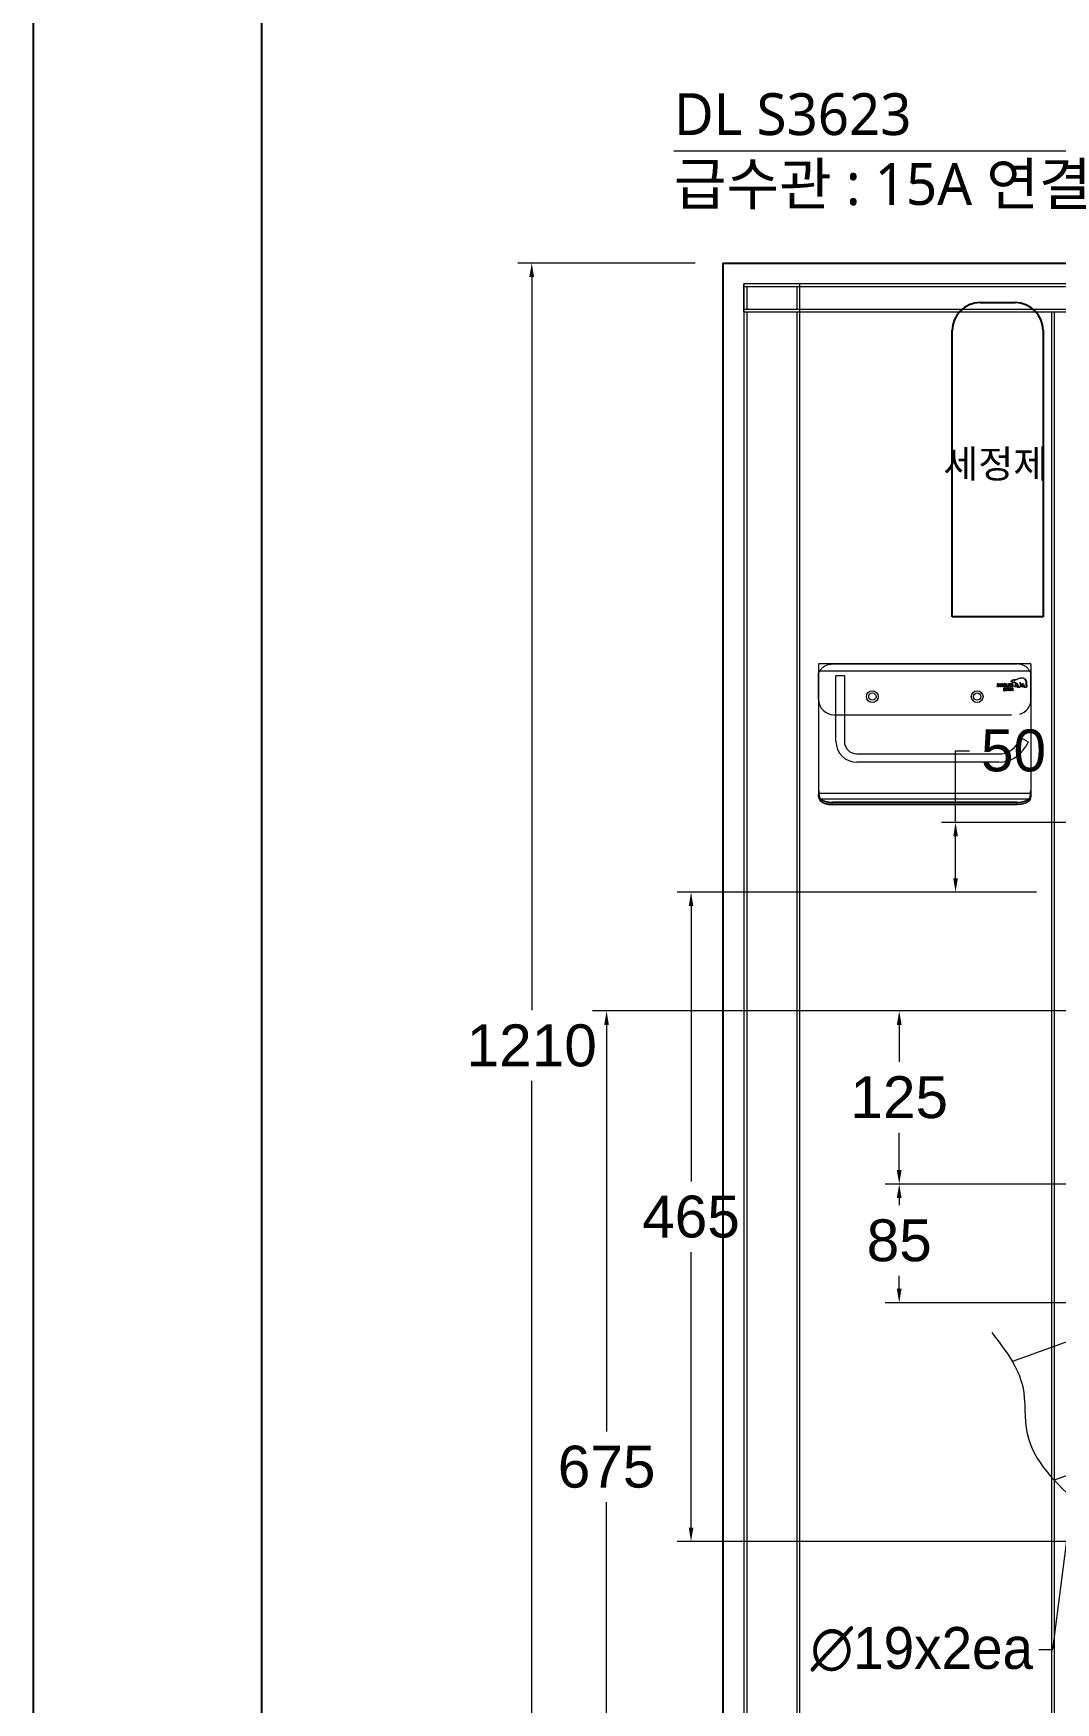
# Model space of a CAD drawing. Header units: millimetres. Extents: x 7794 to 16513, y 4519 to 7467.
# Drawn here: x 7794 to 8526, y 5172 to 6367 of the extents above; entities that cross this region are included whole.
import ezdxf
from ezdxf.lldxf.tags import DXFTag

# ---------------------------------------------------------------- set-up
doc = ezdxf.new("R2010")
doc.units = ezdxf.units.MM
doc.layers.add('2', color=2, linetype='Continuous')
doc.layers.add('Layer 1', color=7, linetype='Continuous')
doc.layers.add('3', color=3, linetype='Continuous', lineweight=15)
doc.styles.add('ROMANS', font='NanumGothic.ttf')
doc.styles.get("Standard").update_dxf_attribs({"font": 'arial.ttf'})
tags = doc.linetypes.add('HIDDEN', pattern=[0.5, 0.25, -0.25]).pattern_tags.tags
tags[6:7] = [DXFTag(74, 4), DXFTag(75, 0), DXFTag(340, '0'), DXFTag(46, 0.0), DXFTag(50, 0.0), DXFTag(44, 0.0), DXFTag(45, 0.0)]
tags[4:5] = [DXFTag(74, 4), DXFTag(75, 0), DXFTag(340, '0'), DXFTag(46, 0.0), DXFTag(50, 0.0), DXFTag(44, 0.0), DXFTag(45, 0.0)]
doc.dimstyles.get("Standard").update_dxf_attribs({"dimtxt": 0.18, "dimasz": 0.18, "dimexe": 0.18, "dimexo": 0.0625, "dimgap": 0.09, "dimtad": 0, "dimtih": 1, "dimtoh": 1, "dimdec": 4, "dimzin": 0, "dimdsep": 46, "dimtxsty": 'Standard', "dimcen": 0.09, "dimadec": 0, "dimazin": 0, "dimtfac": 1, "dimtdec": 4, "dimtofl": 0, "dimtmove": 0, "dimatfit": 3, "dimfxl": 0, "dimtolj": 1, "dimtzin": 0, "dimarcsym": 0})
doc.dimstyles.new('Standard$0', dxfattribs={"dimtxt": 0.18, "dimasz": 0.18, "dimexe": 0.18, "dimexo": 0.0625, "dimgap": 0.09, "dimtad": 0, "dimtih": 1, "dimtoh": 1, "dimdec": 4, "dimzin": 0, "dimdsep": 46, "dimtxsty": 'Standard', "dimcen": 0.09, "dimadec": 0, "dimazin": 0, "dimtfac": 1, "dimtdec": 4, "dimtofl": 0, "dimtmove": 0, "dimatfit": 3, "dimfxl": 0, "dimtolj": 1, "dimtzin": 0, "dimarcsym": 0})

# ---------------------------------------------------------------- blocks, each defined once
blk = doc.blocks.new('*D16')
at = {"color": 0, "linetype": 'Continuous', "lineweight": 0}
for p, q in [((8493.5, 5752.4), (8254.8, 5752.4)), ((8264.8, 5742.4), (8264.8, 5545.3)), ((8264.8, 5297.4), (8264.8, 5494.6)), ((8537.4, 5287.4), (8254.8, 5287.4))]:
    blk.add_line(p, q, dxfattribs=at)
at = {"color": 0, "linetype": 'Continuous'}
for points in [[(8263.2, 5742.4), (8266.5, 5742.4), (8264.8, 5752.4)], [(8263.2, 5297.4), (8266.5, 5297.4), (8264.8, 5287.4)]]:
    blk.add_solid(points, dxfattribs=at)
at = {"layer": 'Defpoints', "color": 0, "linetype": 'Continuous'}
for p in [(8513.5, 5752.4), (8264.8, 5287.4), (8557.4, 5287.4)]:
    blk.add_point(p, dxfattribs=at)
at = {"color": 0, "linetype": 'Continuous', "lineweight": 0, "insert": (8264.8, 5519.9), "char_height": 30, "attachment_point": 5}
blk.add_mtext('\\A1;465', dxfattribs=at)
blk = doc.blocks.new('*D19')
at = {"color": 0, "linetype": 'Continuous', "lineweight": 0}
for p, q in [((8566, 5541.2), (8566, 5541.4)), ((8566, 5541.3), (8566.1, 5541.3)), ((8523.8, 5210.2), (8563.6, 5521.9)), ((8513.8, 5210.2), (8523.8, 5210.2))]:
    blk.add_line(p, q, dxfattribs=at)
at = {"color": 0, "linetype": 'Continuous'}
blk.add_solid([(8561.9, 5522.1), (8565.2, 5521.7), (8564.8, 5531.8)], dxfattribs=at)
at = {"layer": 'Defpoints', "color": 0, "linetype": 'Continuous'}
for p in [(8567.2, 5550.7), (8564.8, 5531.8)]:
    blk.add_point(p, dxfattribs=at)
at = {"color": 0, "linetype": 'Continuous', "lineweight": 0, "insert": (8430, 5210.2), "char_height": 30, "attachment_point": 5}
blk.add_mtext('\\A1;{\\fMS PGothic|b0|i0|c129|p34;∅19x2ea}', dxfattribs=at)
blk = doc.blocks.new('*D23')
at = {"color": 0, "linetype": 'Continuous', "lineweight": 0}
for p, q in [((8546.1, 5543.4), (8403.8, 5543.4)), ((8413.8, 5533.4), (8413.8, 5528.3)), ((8413.8, 5468.4), (8413.8, 5477.6)), ((8659.6, 5458.4), (8403.8, 5458.4))]:
    blk.add_line(p, q, dxfattribs=at)
at = {"color": 0, "linetype": 'Continuous'}
for points in [[(8412.1, 5533.4), (8415.5, 5533.4), (8413.8, 5543.4)], [(8412.1, 5468.4), (8415.5, 5468.4), (8413.8, 5458.4)]]:
    blk.add_solid(points, dxfattribs=at)
at = {"layer": 'Defpoints', "color": 0, "linetype": 'Continuous'}
for p in [(8566.1, 5543.4), (8413.8, 5458.4), (8679.6, 5458.4)]:
    blk.add_point(p, dxfattribs=at)
at = {"color": 0, "linetype": 'Continuous', "lineweight": 0, "insert": (8413.8, 5502.9), "char_height": 30, "attachment_point": 5}
blk.add_mtext('\\A1;85', dxfattribs=at)
blk = doc.blocks.new('*D24')
at = {"color": 0, "linetype": 'Continuous', "lineweight": 0}
for p, q in [((8460.4, 5667.4), (8403.8, 5667.4)), ((8413.8, 5657.4), (8413.8, 5630.8)), ((8413.8, 5553.4), (8413.8, 5580.1)), ((8546.1, 5543.4), (8403.8, 5543.4))]:
    blk.add_line(p, q, dxfattribs=at)
at = {"color": 0, "linetype": 'Continuous'}
for points in [[(8412.1, 5657.4), (8415.5, 5657.4), (8413.8, 5667.4)], [(8412.1, 5553.4), (8415.5, 5553.4), (8413.8, 5543.4)]]:
    blk.add_solid(points, dxfattribs=at)
at = {"layer": 'Defpoints', "color": 0, "linetype": 'Continuous'}
for p in [(8480.4, 5667.4), (8413.8, 5543.4), (8566.1, 5543.4)]:
    blk.add_point(p, dxfattribs=at)
at = {"color": 0, "linetype": 'Continuous', "lineweight": 0, "insert": (8413.8, 5605.4), "char_height": 30, "attachment_point": 5}
blk.add_mtext('\\A1;125', dxfattribs=at)
blk = doc.blocks.new('*D33')
at = {"color": 0, "linetype": 'Continuous', "lineweight": 0}
for p, q in [((8267.7, 6202.9), (8140.8, 6202.9)), ((8150.8, 6192.9), (8150.8, 5667.8)), ((8150.8, 5002.4), (8150.8, 5617.2)), ((8322.1, 4992.4), (8140.8, 4992.4))]:
    blk.add_line(p, q, dxfattribs=at)
at = {"color": 0, "linetype": 'Continuous'}
for points in [[(8149.1, 6192.9), (8152.5, 6192.9), (8150.8, 6202.9)], [(8149.1, 5002.4), (8152.5, 5002.4), (8150.8, 4992.4)]]:
    blk.add_solid(points, dxfattribs=at)
at = {"layer": 'Defpoints', "color": 0, "linetype": 'Continuous'}
for p in [(8287.7, 6202.9), (8150.8, 4992.4), (8342.1, 4992.4)]:
    blk.add_point(p, dxfattribs=at)
at = {"color": 0, "linetype": 'Continuous', "lineweight": 0, "insert": (8150.8, 5642.5), "char_height": 30, "attachment_point": 5}
blk.add_mtext('\\A1;1210', dxfattribs=at)
blk = doc.blocks.new('*D25')
at = {"color": 0, "linetype": 'Continuous', "lineweight": 0}
for p, q in [((8682.2, 5667.4), (8194.4, 5667.4)), ((8204.4, 5657.4), (8204.4, 5366.1)), ((8204.4, 5002.4), (8204.4, 5315.5)), ((8472.1, 4992.4), (8194.4, 4992.4))]:
    blk.add_line(p, q, dxfattribs=at)
at = {"color": 0, "linetype": 'Continuous'}
for points in [[(8202.7, 5657.4), (8206, 5657.4), (8204.4, 5667.4)], [(8202.7, 5002.4), (8206, 5002.4), (8204.4, 4992.4)]]:
    blk.add_solid(points, dxfattribs=at)
at = {"layer": 'Defpoints', "color": 0, "linetype": 'Continuous'}
for p in [(8702.2, 5667.4), (8204.4, 4992.4), (8492.1, 4992.4)]:
    blk.add_point(p, dxfattribs=at)
at = {"color": 0, "linetype": 'Continuous', "lineweight": 0, "insert": (8204.4, 5340.8), "char_height": 30, "attachment_point": 5}
blk.add_mtext('\\A1;675', dxfattribs=at)
blk = doc.blocks.new('A$Ca0beaf29')
at = {"color": 6, "linetype": 'HIDDEN', "lineweight": 0, "ltscale": 30}
for p, q in [((198.2, 172.4), (245.6, 189.6)), ((180.4, 162.7), (199.2, 169.5)), ((231, 82.2), (198.2, 172.4)), ((151.2, 155.3), (179.4, 165.5)), ((179.4, 165.5), (212.2, 75.3)), ((152.2, 152.4), (14.7, 102.4)), ((184, 65.1), (151.2, 155.3)), ((278.4, 99.4), (231, 82.2)), ((230, 85), (211.2, 78.1)), ((212.2, 75.3), (184, 65.1)), ((183, 67.9), (44.7, 17.5))]:
    blk.add_line(p, q, dxfattribs=at)
for radius in [48, 45]:
    blk.add_circle((262, 144.5), radius, dxfattribs=at)
blk.add_spline([(0, 123.2), (22.1, 84.4), (25.3, 51), (62.6, 0)], degree=3, dxfattribs=at)
blk = doc.blocks.new('*D35')
at = {"color": 0, "linetype": 'Continuous', "lineweight": 0}
for p, q in [((8454.1, 5802.4), (8454.1, 5853.7)), ((8454.1, 5853.7), (8464.1, 5853.7)), ((8581.5, 5802.4), (8444.1, 5802.4)), ((8454.1, 5762.4), (8454.1, 5792.4)), ((8512, 5752.4), (8444.1, 5752.4))]:
    blk.add_line(p, q, dxfattribs=at)
at = {"color": 0, "linetype": 'Continuous'}
for points in [[(8452.5, 5792.4), (8455.8, 5792.4), (8454.1, 5802.4)], [(8452.5, 5762.4), (8455.8, 5762.4), (8454.1, 5752.4)]]:
    blk.add_solid(points, dxfattribs=at)
at = {"layer": 'Defpoints', "color": 0, "linetype": 'Continuous'}
for p in [(8454.1, 5802.4), (8601.5, 5802.4), (8532, 5752.4)]:
    blk.add_point(p, dxfattribs=at)
at = {"color": 0, "linetype": 'Continuous', "lineweight": 0, "insert": (8495.6, 5853.7), "char_height": 30, "attachment_point": 5}
blk.add_mtext('\\A1;50', dxfattribs=at)
blk = doc.blocks.new('LOGO-DAELIM BI')
at = {"layer": 'Layer 1', "color": 252, "lineweight": 18}
for points, knots in [([(-1796.6, 359.5), (-1796.6, 359.5), (-1796.8, 360.9), (-1796.8, 360.9), (-1796.8, 361.3), (-1796.8, 361.6), (-1796.8, 361.8), (-1796.8, 361.8), (-1796.9, 362.3), (-1796.9, 362.3), (-1797, 363.1), (-1797.2, 363.7), (-1797.6, 364.1), (-1798.5, 365.1), (-1799.8, 365.1), (-1800.8, 365), (-1801.4, 364.9), (-1802, 364.7), (-1802.5, 364.5), (-1803, 364.3), (-1803.5, 364.1), (-1803.9, 364), (-1804.3, 364), (-1804.7, 364), (-1805.1, 364), (-1805.1, 364), (-1805.4, 364), (-1805.4, 364), (-1806.1, 363.9), (-1806.6, 363.7), (-1806.8, 363.2), (-1806.8, 363.2), (-1806.8, 363.2), (-1806.8, 363.2), (-1806.9, 363.2), (-1806.9, 363.1), (-1807, 363), (-1807.1, 363), (-1807.1, 362.9), (-1807.2, 362.8), (-1807.3, 362.7), (-1807.3, 362.5), (-1807.2, 362.4), (-1807, 362.1), (-1806.6, 361.9), (-1806.4, 361.9), (-1806.4, 361.9), (-1806, 361.9), (-1806, 361.9), (-1805.6, 361.9), (-1805.1, 361.9), (-1804.8, 361.8), (-1804.6, 361.8), (-1804.4, 361.7), (-1804.3, 361.6), (-1804.3, 361.6), (-1804.1, 361.1), (-1804.2, 360.5), (-1804.2, 359.9), (-1804.4, 359.7), (-1804.6, 359.6), (-1804.6, 359.6), (-1804.8, 359.5), (-1804.8, 359.3), (-1804.8, 359.2), (-1804.8, 359.1), (-1804.7, 359.1), (-1804.6, 359), (-1804.6, 359), (-1804.4, 359), (-1804.4, 359), (-1803.7, 359), (-1803.7, 359), (-1803.1, 359), (-1802.8, 359.7), (-1802.7, 360.2), (-1802.6, 359.9), (-1802.6, 359.4), (-1802.8, 359.2), (-1802.8, 359.2), (-1803, 359), (-1803, 358.8), (-1803, 358.6), (-1802.8, 358.6), (-1802.7, 358.6), (-1802.7, 358.6), (-1801.6, 358.6), (-1801.6, 358.6), (-1801.4, 358.6), (-1801.3, 358.6), (-1801.2, 358.8), (-1800.7, 359.5), (-1800.7, 360.2), (-1800.8, 360.8), (-1800.7, 360.8), (-1800.4, 360.7), (-1800.2, 360.7), (-1800.2, 360.6), (-1800.1, 360.5), (-1800.1, 360.5), (-1800.1, 360.4), (-1800.1, 360.3), (-1800.1, 360.3), (-1800.1, 359.9), (-1800.3, 359.7), (-1800.4, 359.6), (-1800.4, 359.6), (-1800.6, 359.4), (-1800.6, 359.3), (-1800.6, 359.3), (-1800.6, 359.2), (-1800.5, 359.1), (-1800.4, 359), (-1800.3, 359), (-1800.2, 359), (-1800.2, 359), (-1799.4, 359), (-1799.4, 359), (-1798.8, 359), (-1798.7, 359.6), (-1798.6, 360), (-1798.5, 359.9), (-1798.4, 359.7), (-1798.4, 359.6), (-1798.3, 359.5), (-1798.3, 359.4), (-1798.3, 359.3), (-1798.4, 359.1), (-1798.6, 359), (-1798.6, 358.8), (-1798.5, 358.6), (-1798.4, 358.6), (-1798.3, 358.6), (-1798.3, 358.6), (-1797.2, 358.6), (-1797.2, 358.6), (-1797.2, 358.6), (-1797, 358.6), (-1796.8, 358.7), (-1796.6, 358.9), (-1796.6, 359.2), (-1796.6, 359.5)], [0, 0, 0, 0, 1, 1, 1, 2, 2, 2, 3, 3, 3, 4, 4, 4, 5, 5, 5, 6, 6, 6, 7, 7, 7, 8, 8, 8, 9, 9, 9, 10, 10, 10, 11, 11, 11, 12, 12, 12, 13, 13, 13, 14, 14, 14, 15, 15, 15, 16, 16, 16, 17, 17, 17, 18, 18, 18, 19, 19, 19, 20, 20, 20, 21, 21, 21, 22, 22, 22, 23, 23, 23, 24, 24, 24, 25, 25, 25, 26, 26, 26, 27, 27, 27, 28, 28, 28, 29, 29, 29, 30, 30, 30, 31, 31, 31, 32, 32, 32, 33, 33, 33, 34, 34, 34, 35, 35, 35, 36, 36, 36, 37, 37, 37, 38, 38, 38, 39, 39, 39, 40, 40, 40, 41, 41, 41, 42, 42, 42, 43, 43, 43, 44, 44, 44, 45, 45, 45, 46, 46, 46, 47, 47, 47, 47]), ([(-1796.9, 358.9), (-1797, 358.8), (-1797.2, 358.8), (-1797.2, 358.8), (-1797.2, 358.8), (-1798.2, 358.8), (-1798.2, 358.8), (-1798.3, 358.8), (-1798.4, 358.8), (-1798.4, 358.9), (-1798.4, 359), (-1798.2, 359.1), (-1798.2, 359.2), (-1798.1, 359.4), (-1798.1, 359.5), (-1798.2, 359.7), (-1798.3, 359.9), (-1798.5, 360.1), (-1798.7, 360.3), (-1798.9, 360.6), (-1799.2, 360.9), (-1799.2, 361.3), (-1799.2, 361.4), (-1799.2, 361.4), (-1799.3, 361.4), (-1799.4, 361.4), (-1799.4, 361.4), (-1799.4, 361.3), (-1799.4, 361.1), (-1799.3, 361), (-1799.3, 360.9), (-1800, 360.8), (-1800.7, 361), (-1800.8, 361), (-1801, 361.5), (-1801.2, 361.8), (-1801.2, 361.8), (-1801.2, 361.9), (-1801.3, 361.9), (-1801.3, 361.9), (-1801.3, 361.9), (-1801.3, 361.8), (-1801.3, 361.8), (-1801.3, 361.7), (-1800.5, 360.3), (-1801.3, 358.9), (-1801.4, 358.8), (-1801.5, 358.8), (-1801.6, 358.8), (-1801.6, 358.8), (-1802.7, 358.8), (-1802.7, 358.8), (-1802.7, 358.8), (-1802.8, 358.8), (-1802.8, 358.9), (-1802.8, 358.9), (-1802.7, 359.1), (-1802.7, 359.1), (-1802.2, 359.5), (-1802.5, 360.3), (-1802.9, 360.8), (-1803.3, 361.3), (-1803.9, 361.9), (-1804.8, 362), (-1805.1, 362.1), (-1805.6, 362.1), (-1806, 362.1), (-1806, 362.1), (-1806.4, 362.1), (-1806.4, 362.1), (-1806.6, 362.1), (-1806.9, 362.3), (-1807, 362.5), (-1807.1, 362.6), (-1807, 362.6), (-1807, 362.7), (-1807, 362.8), (-1806.9, 362.8), (-1806.8, 362.9), (-1806.8, 363), (-1806.7, 363), (-1806.7, 363.1), (-1806.7, 363.1), (-1806.6, 363.2), (-1806.6, 363.2), (-1806.4, 363.5), (-1806, 363.7), (-1805.4, 363.8), (-1805.4, 363.8), (-1805.1, 363.8), (-1805.1, 363.8), (-1804.7, 363.8), (-1804.3, 363.8), (-1803.9, 363.8), (-1803.4, 363.9), (-1802.9, 364.1), (-1802.5, 364.3), (-1801.9, 364.5), (-1801.3, 364.7), (-1800.8, 364.7), (-1799.8, 364.9), (-1798.6, 364.9), (-1797.8, 364), (-1797.4, 363.6), (-1797.2, 363), (-1797.1, 362.3), (-1797.1, 362.3), (-1797.1, 361.8), (-1797.1, 361.8), (-1797, 361.5), (-1797, 361.3), (-1797, 360.9), (-1797, 360.9), (-1796.8, 359.5), (-1796.8, 359.5), (-1796.8, 359.2), (-1796.8, 359), (-1796.9, 358.9)], [0, 0, 0, 0, 1, 1, 1, 2, 2, 2, 3, 3, 3, 4, 4, 4, 5, 5, 5, 6, 6, 6, 7, 7, 7, 8, 8, 8, 9, 9, 9, 10, 10, 10, 11, 11, 11, 12, 12, 12, 13, 13, 13, 14, 14, 14, 15, 15, 15, 16, 16, 16, 17, 17, 17, 18, 18, 18, 19, 19, 19, 20, 20, 20, 21, 21, 21, 22, 22, 22, 23, 23, 23, 24, 24, 24, 25, 25, 25, 26, 26, 26, 27, 27, 27, 28, 28, 28, 29, 29, 29, 30, 30, 30, 31, 31, 31, 32, 32, 32, 33, 33, 33, 34, 34, 34, 35, 35, 35, 36, 36, 36, 37, 37, 37, 38, 38, 38, 39, 39, 39, 39]), ([(-1806.4, 363), (-1806.4, 363), (-1806.3, 363.1), (-1806.1, 363), (-1806.1, 363), (-1806.1, 363), (-1806.1, 363), (-1806.2, 362.9), (-1806.3, 362.8), (-1806.3, 362.8), (-1806.3, 362.8), (-1806.3, 362.8), (-1806.4, 362.8), (-1806.5, 362.9), (-1806.5, 363), (-1806.5, 363), (-1806.5, 363), (-1806.5, 363), (-1806.4, 363)], [0, 0, 0, 0, 1, 1, 1, 2, 2, 2, 3, 3, 3, 4, 4, 4, 5, 5, 5, 6, 6, 6, 6]), ([(-1805.3, 363.4), (-1805.4, 363.4), (-1805.4, 363.4), (-1805.3, 363.3), (-1805.3, 363.3), (-1805.3, 363.3), (-1805.3, 363.4), (-1805.2, 363.4), (-1805.1, 363.5), (-1805, 363.4), (-1805, 363.4), (-1804.9, 363.4), (-1805, 363.3), (-1805, 363.2), (-1805, 363.1), (-1805.1, 363.1), (-1805.1, 363.1), (-1805.1, 363), (-1805.1, 363), (-1805.1, 363), (-1805.1, 363), (-1805, 363), (-1804.9, 363), (-1804.8, 363.2), (-1804.8, 363.3), (-1804.8, 363.4), (-1804.8, 363.5), (-1804.9, 363.6), (-1805.1, 363.7), (-1805.3, 363.5), (-1805.3, 363.4)], [0, 0, 0, 0, 1, 1, 1, 2, 2, 2, 3, 3, 3, 4, 4, 4, 5, 5, 5, 6, 6, 6, 7, 7, 7, 8, 8, 8, 9, 9, 9, 10, 10, 10, 10]), ([(-1814.8, 359.9), (-1814.8, 359.9), (-1814.8, 360.3), (-1814.8, 360.3), (-1814.8, 361), (-1815.2, 361.3), (-1815.8, 361.3), (-1816, 361.3), (-1816.3, 361.3), (-1816.4, 361.3), (-1816.5, 361.3), (-1816.5, 361.2), (-1816.5, 361.2), (-1816.5, 361.2), (-1816.5, 359.1), (-1816.5, 359.1), (-1816.5, 359.1), (-1816.5, 359), (-1816.4, 359), (-1816.3, 359), (-1816.2, 359), (-1816, 359), (-1816, 359), (-1815.7, 359), (-1815.7, 359), (-1815.1, 359), (-1814.8, 359.3), (-1814.8, 359.9)], [0, 0, 0, 0, 1, 1, 1, 2, 2, 2, 3, 3, 3, 4, 4, 4, 5, 5, 5, 6, 6, 6, 7, 7, 7, 8, 8, 8, 9, 9, 9, 9]), ([(-1815.2, 359.9), (-1815.2, 359.5), (-1815.4, 359.3), (-1815.8, 359.3), (-1815.8, 359.3), (-1816.1, 359.3), (-1816.1, 359.3), (-1816.1, 359.3), (-1816.1, 361), (-1816.1, 361), (-1816, 361), (-1815.8, 361), (-1815.8, 361), (-1815.4, 361), (-1815.2, 360.8), (-1815.2, 360.3), (-1815.2, 360.3), (-1815.2, 359.9), (-1815.2, 359.9)], [0, 0, 0, 0, 1, 1, 1, 2, 2, 2, 3, 3, 3, 4, 4, 4, 5, 5, 5, 6, 6, 6, 6]), ([(-1813.1, 359), (-1813.1, 359), (-1813, 359), (-1813, 359), (-1812.9, 359), (-1812.9, 359), (-1812.9, 359.1), (-1812.9, 359.1), (-1812.9, 360.6), (-1812.9, 360.6), (-1812.9, 361.1), (-1813.1, 361.3), (-1813.6, 361.3), (-1813.6, 361.3), (-1813.8, 361.3), (-1813.8, 361.3), (-1814.3, 361.3), (-1814.5, 361.1), (-1814.5, 360.6), (-1814.5, 360.6), (-1814.5, 359.1), (-1814.5, 359.1), (-1814.5, 359), (-1814.4, 359), (-1814.4, 359), (-1814.4, 359), (-1814.2, 359), (-1814.2, 359), (-1814.1, 359), (-1814.1, 359), (-1814.1, 359.1), (-1814.1, 359.1), (-1814.1, 360), (-1814.1, 360), (-1814.1, 360), (-1813.2, 360), (-1813.2, 360), (-1813.2, 360), (-1813.2, 359.1), (-1813.2, 359.1), (-1813.2, 359), (-1813.2, 359), (-1813.1, 359)], [0, 0, 0, 0, 1, 1, 1, 2, 2, 2, 3, 3, 3, 4, 4, 4, 5, 5, 5, 6, 6, 6, 7, 7, 7, 8, 8, 8, 9, 9, 9, 10, 10, 10, 11, 11, 11, 12, 12, 12, 13, 13, 13, 14, 14, 14, 14]), ([(-1814.1, 360.3), (-1814.1, 360.4), (-1814.1, 360.6), (-1814.1, 360.6), (-1814.1, 360.9), (-1814, 361), (-1813.8, 361), (-1813.8, 361), (-1813.6, 361), (-1813.6, 361), (-1813.3, 361), (-1813.2, 360.9), (-1813.2, 360.6), (-1813.2, 360.6), (-1813.2, 360.4), (-1813.2, 360.3), (-1813.2, 360.3), (-1814.1, 360.3), (-1814.1, 360.3)], [0, 0, 0, 0, 1, 1, 1, 2, 2, 2, 3, 3, 3, 4, 4, 4, 5, 5, 5, 6, 6, 6, 6]), ([(-1811.1, 359), (-1811.1, 359), (-1811.1, 359), (-1811.1, 359), (-1811.1, 359), (-1811.1, 359.3), (-1811.1, 359.3), (-1811.1, 359.3), (-1811.7, 359.3), (-1811.7, 359.3), (-1812.1, 359.3), (-1812.1, 359.4), (-1812.1, 359.6), (-1812.1, 359.6), (-1812.1, 360), (-1812.1, 360), (-1812, 360), (-1811.2, 360), (-1811.2, 360), (-1811.1, 360), (-1811.1, 360.1), (-1811.1, 360.1), (-1811.1, 360.1), (-1811.1, 360.2), (-1811.1, 360.2), (-1811.1, 360.3), (-1811.1, 360.3), (-1811.2, 360.3), (-1811.2, 360.3), (-1812, 360.3), (-1812.1, 360.3), (-1812.1, 360.4), (-1812.1, 360.7), (-1812.1, 360.7), (-1812.1, 360.9), (-1812.1, 361), (-1811.7, 361), (-1811.7, 361), (-1811.1, 361), (-1811.1, 361), (-1811.1, 361), (-1811.1, 361.3), (-1811.1, 361.3), (-1811.1, 361.3), (-1811.1, 361.3), (-1811.1, 361.3), (-1811.3, 361.3), (-1811.6, 361.3), (-1811.7, 361.3), (-1812.2, 361.3), (-1812.4, 361.1), (-1812.4, 360.7), (-1812.4, 360.7), (-1812.4, 359.6), (-1812.4, 359.6), (-1812.4, 359.2), (-1812.2, 359), (-1811.8, 359), (-1811.8, 359), (-1811.4, 359), (-1811.4, 359), (-1811.3, 359), (-1811.2, 359), (-1811.1, 359), (-1811.1, 359), (-1811.1, 359), (-1811.1, 359)], [0, 0, 0, 0, 1, 1, 1, 2, 2, 2, 3, 3, 3, 4, 4, 4, 5, 5, 5, 6, 6, 6, 7, 7, 7, 8, 8, 8, 9, 9, 9, 10, 10, 10, 11, 11, 11, 12, 12, 12, 13, 13, 13, 14, 14, 14, 15, 15, 15, 16, 16, 16, 17, 17, 17, 18, 18, 18, 19, 19, 19, 20, 20, 20, 21, 21, 21, 22, 22, 22, 22]), ([(-1811.3, 357.2), (-1811.3, 357.2), (-1811.4, 357.3), (-1811.4, 357.3), (-1811.4, 357.3), (-1811.3, 357.3), (-1811.3, 357.3), (-1811.1, 357.4), (-1811, 357.5), (-1811, 357.7), (-1811, 357.7), (-1811, 357.8), (-1811, 357.8), (-1811, 358), (-1811.1, 358.1), (-1811.2, 358.2), (-1811.4, 358.3), (-1811.6, 358.3), (-1811.8, 358.3), (-1812, 358.3), (-1812.2, 358.3), (-1812.3, 358.3), (-1812.3, 358.3), (-1812.3, 358.3), (-1812.3, 358.3), (-1812.3, 358.2), (-1812.3, 358.2), (-1812.3, 358.2), (-1812.3, 358.2), (-1812.3, 356.3), (-1812.3, 356.3), (-1812.3, 356.2), (-1812.3, 356.2), (-1812.3, 356.2), (-1812.3, 356.2), (-1812.3, 356.2), (-1812.2, 356.2), (-1812.1, 356.2), (-1812, 356.2), (-1811.8, 356.2), (-1811.6, 356.2), (-1811.3, 356.2), (-1811.2, 356.3), (-1811.1, 356.4), (-1811, 356.5), (-1811, 356.7), (-1811, 356.7), (-1811, 356.8), (-1811, 356.8), (-1811, 357), (-1811.1, 357.2), (-1811.3, 357.2)], [0, 0, 0, 0, 1, 1, 1, 2, 2, 2, 3, 3, 3, 4, 4, 4, 5, 5, 5, 6, 6, 6, 7, 7, 7, 8, 8, 8, 9, 9, 9, 10, 10, 10, 11, 11, 11, 12, 12, 12, 13, 13, 13, 14, 14, 14, 15, 15, 15, 16, 16, 16, 17, 17, 17, 17]), ([(-1812.1, 358.1), (-1812.1, 358.1), (-1812.1, 358.1), (-1812.1, 358.1), (-1812, 358.1), (-1811.9, 358.1), (-1811.8, 358.1), (-1811.6, 358.1), (-1811.5, 358.1), (-1811.3, 358.1), (-1811.2, 358), (-1811.2, 357.9), (-1811.2, 357.8), (-1811.2, 357.8), (-1811.2, 357.7), (-1811.2, 357.7), (-1811.2, 357.6), (-1811.2, 357.5), (-1811.3, 357.5), (-1811.3, 357.4), (-1811.5, 357.4), (-1811.6, 357.4), (-1811.6, 357.4), (-1812.1, 357.4), (-1812.1, 357.4), (-1812.1, 357.4), (-1812.1, 358.1), (-1812.1, 358.1)], [0, 0, 0, 0, 1, 1, 1, 2, 2, 2, 3, 3, 3, 4, 4, 4, 5, 5, 5, 6, 6, 6, 7, 7, 7, 8, 8, 8, 9, 9, 9, 9]), ([(-1811.2, 356.8), (-1811.2, 356.6), (-1811.2, 356.5), (-1811.3, 356.4), (-1811.4, 356.4), (-1811.6, 356.3), (-1811.8, 356.3), (-1811.9, 356.3), (-1812, 356.3), (-1812.1, 356.3), (-1812.1, 356.3), (-1812.1, 356.3), (-1812.1, 356.3), (-1812.1, 356.3), (-1812.1, 357.2), (-1812.1, 357.2), (-1812.1, 357.2), (-1811.6, 357.2), (-1811.6, 357.2), (-1811.5, 357.2), (-1811.3, 357.1), (-1811.3, 357.1), (-1811.2, 357), (-1811.2, 356.9), (-1811.2, 356.8), (-1811.2, 356.8), (-1811.2, 356.8), (-1811.2, 356.8)], [0, 0, 0, 0, 1, 1, 1, 2, 2, 2, 3, 3, 3, 4, 4, 4, 5, 5, 5, 6, 6, 6, 7, 7, 7, 8, 8, 8, 9, 9, 9, 9]), ([(-1809.5, 359), (-1809.5, 359), (-1809.5, 359), (-1809.5, 359), (-1809.5, 359), (-1809.5, 359), (-1809.5, 359), (-1809.5, 359), (-1809.5, 359.3), (-1809.5, 359.3), (-1809.5, 359.3), (-1809.9, 359.3), (-1809.9, 359.3), (-1810.3, 359.3), (-1810.3, 359.4), (-1810.3, 359.5), (-1810.3, 359.5), (-1810.3, 361.2), (-1810.3, 361.2), (-1810.3, 361.2), (-1810.3, 361.3), (-1810.4, 361.3), (-1810.4, 361.3), (-1810.5, 361.3), (-1810.5, 361.3), (-1810.6, 361.3), (-1810.6, 361.2), (-1810.6, 361.2), (-1810.6, 361.2), (-1810.6, 359.6), (-1810.6, 359.6), (-1810.6, 359.1), (-1810.3, 359), (-1810, 359), (-1810, 359), (-1809.8, 359), (-1809.8, 359), (-1809.7, 359), (-1809.6, 359), (-1809.6, 359), (-1809.6, 359), (-1809.5, 359), (-1809.5, 359)], [0, 0, 0, 0, 1, 1, 1, 2, 2, 2, 3, 3, 3, 4, 4, 4, 5, 5, 5, 6, 6, 6, 7, 7, 7, 8, 8, 8, 9, 9, 9, 10, 10, 10, 11, 11, 11, 12, 12, 12, 13, 13, 13, 14, 14, 14, 14]), ([(-1809.8, 358.3), (-1809.8, 358.3), (-1810, 358.3), (-1810, 358.3), (-1810.2, 358.3), (-1810.3, 358.3), (-1810.4, 358.2), (-1810.5, 358.1), (-1810.6, 357.9), (-1810.6, 357.7), (-1810.6, 357.7), (-1810.6, 356.2), (-1810.6, 356.2), (-1810.6, 356.2), (-1810.6, 356.2), (-1810.6, 356.2), (-1810.6, 356.2), (-1810.6, 356.2), (-1810.6, 356.2), (-1810.6, 356.2), (-1810.4, 356.2), (-1810.4, 356.2), (-1810.4, 356.2), (-1810.4, 356.2), (-1810.4, 356.2), (-1810.4, 356.2), (-1810.4, 357.2), (-1810.4, 357.2), (-1810.4, 357.2), (-1809.4, 357.2), (-1809.4, 357.2), (-1809.4, 357.2), (-1809.4, 356.2), (-1809.4, 356.2), (-1809.4, 356.2), (-1809.4, 356.2), (-1809.4, 356.2), (-1809.4, 356.2), (-1809.3, 356.2), (-1809.3, 356.2), (-1809.3, 356.2), (-1809.3, 356.2), (-1809.3, 356.2), (-1809.2, 356.2), (-1809.2, 356.2), (-1809.2, 356.2), (-1809.2, 356.2), (-1809.2, 357.7), (-1809.2, 357.7), (-1809.2, 357.9), (-1809.3, 358.1), (-1809.4, 358.2), (-1809.5, 358.3), (-1809.6, 358.3), (-1809.8, 358.3)], [0, 0, 0, 0, 1, 1, 1, 2, 2, 2, 3, 3, 3, 4, 4, 4, 5, 5, 5, 6, 6, 6, 7, 7, 7, 8, 8, 8, 9, 9, 9, 10, 10, 10, 11, 11, 11, 12, 12, 12, 13, 13, 13, 14, 14, 14, 15, 15, 15, 16, 16, 16, 17, 17, 17, 18, 18, 18, 18]), ([(-1809.4, 357.3), (-1809.4, 357.3), (-1810.4, 357.3), (-1810.4, 357.3), (-1810.4, 357.3), (-1810.4, 357.7), (-1810.4, 357.7), (-1810.4, 357.9), (-1810.4, 358), (-1810.3, 358), (-1810.2, 358.1), (-1810.1, 358.1), (-1810, 358.1), (-1810, 358.1), (-1809.8, 358.1), (-1809.8, 358.1), (-1809.7, 358.1), (-1809.6, 358.1), (-1809.5, 358), (-1809.5, 358), (-1809.4, 357.9), (-1809.4, 357.7), (-1809.4, 357.7), (-1809.4, 357.3), (-1809.4, 357.3)], [0, 0, 0, 0, 1, 1, 1, 2, 2, 2, 3, 3, 3, 4, 4, 4, 5, 5, 5, 6, 6, 6, 7, 7, 7, 8, 8, 8, 8]), ([(-1809, 361.3), (-1809.1, 361.3), (-1809.1, 361.2), (-1809.1, 361.2), (-1809.1, 361.2), (-1809.1, 359.1), (-1809.1, 359.1), (-1809.1, 359), (-1809.1, 359), (-1809, 359), (-1809, 359), (-1808.9, 359), (-1808.9, 359), (-1808.8, 359), (-1808.8, 359), (-1808.8, 359.1), (-1808.8, 359.1), (-1808.8, 361.2), (-1808.8, 361.2), (-1808.8, 361.2), (-1808.8, 361.3), (-1808.9, 361.3), (-1808.9, 361.3), (-1809, 361.3), (-1809, 361.3)], [0, 0, 0, 0, 1, 1, 1, 2, 2, 2, 3, 3, 3, 4, 4, 4, 5, 5, 5, 6, 6, 6, 7, 7, 7, 8, 8, 8, 8]), ([(-1807.7, 358.3), (-1807.7, 358.3), (-1809.1, 358.3), (-1809.1, 358.3), (-1809.1, 358.3), (-1809.1, 358.3), (-1809.1, 358.3), (-1809.1, 358.3), (-1809.1, 358.1), (-1809.1, 358.1), (-1809.1, 358.1), (-1809.1, 358.1), (-1809.1, 358.1), (-1809.1, 358.1), (-1809.1, 358.1), (-1809.1, 358.1), (-1809.1, 358.1), (-1808.5, 358.1), (-1808.5, 358.1), (-1808.5, 358.1), (-1808.5, 356.2), (-1808.5, 356.2), (-1808.5, 356.2), (-1808.5, 356.2), (-1808.5, 356.2), (-1808.5, 356.2), (-1808.3, 356.2), (-1808.3, 356.2), (-1808.3, 356.2), (-1808.3, 356.2), (-1808.3, 356.2), (-1808.3, 356.2), (-1808.3, 358.1), (-1808.3, 358.1), (-1808.3, 358.1), (-1807.7, 358.1), (-1807.7, 358.1), (-1807.7, 358.1), (-1807.7, 358.1), (-1807.7, 358.1), (-1807.7, 358.1), (-1807.7, 358.3), (-1807.7, 358.3), (-1807.7, 358.3), (-1807.7, 358.3), (-1807.7, 358.3)], [0, 0, 0, 0, 1, 1, 1, 2, 2, 2, 3, 3, 3, 4, 4, 4, 5, 5, 5, 6, 6, 6, 7, 7, 7, 8, 8, 8, 9, 9, 9, 10, 10, 10, 11, 11, 11, 12, 12, 12, 13, 13, 13, 14, 14, 14, 15, 15, 15, 15]), ([(-1806.4, 359), (-1806.4, 359), (-1806.2, 359), (-1806.2, 359), (-1806.1, 359), (-1806.1, 359), (-1806.1, 359.1), (-1806.1, 359.1), (-1806.1, 360.4), (-1806.1, 360.4), (-1806.1, 361.2), (-1806.3, 361.3), (-1807.2, 361.3), (-1808, 361.3), (-1808.3, 361.2), (-1808.3, 360.4), (-1808.3, 360.4), (-1808.3, 359.1), (-1808.3, 359.1), (-1808.3, 359), (-1808.2, 359), (-1808.2, 359), (-1808.2, 359), (-1808, 359), (-1808, 359), (-1807.9, 359), (-1807.9, 359), (-1807.9, 359.1), (-1807.9, 359.1), (-1807.9, 360.3), (-1807.9, 360.3), (-1807.9, 360.9), (-1807.8, 361), (-1807.4, 361), (-1807.4, 360.9), (-1807.4, 359.1), (-1807.4, 359.1), (-1807.4, 359), (-1807.3, 359), (-1807.3, 359), (-1807.3, 359), (-1807.1, 359), (-1807.1, 359), (-1807, 359), (-1807, 359), (-1807, 359.1), (-1807, 359.1), (-1807, 360.9), (-1807, 361), (-1806.8, 361), (-1806.6, 360.9), (-1806.6, 360.9), (-1806.5, 360.8), (-1806.5, 360.6), (-1806.5, 360.3), (-1806.5, 360.3), (-1806.5, 359.1), (-1806.5, 359.1), (-1806.5, 359), (-1806.4, 359), (-1806.4, 359)], [0, 0, 0, 0, 1, 1, 1, 2, 2, 2, 3, 3, 3, 4, 4, 4, 5, 5, 5, 6, 6, 6, 7, 7, 7, 8, 8, 8, 9, 9, 9, 10, 10, 10, 11, 11, 11, 12, 12, 12, 13, 13, 13, 14, 14, 14, 15, 15, 15, 16, 16, 16, 17, 17, 17, 18, 18, 18, 19, 19, 19, 20, 20, 20, 20]), ([(-1806.1, 358.3), (-1806.1, 358.3), (-1806.3, 358.3), (-1806.3, 358.3), (-1806.3, 358.3), (-1806.3, 358.3), (-1806.3, 358.3), (-1806.3, 358.3), (-1806.3, 357.4), (-1806.3, 357.4), (-1806.3, 357.4), (-1807.3, 357.4), (-1807.3, 357.4), (-1807.3, 357.4), (-1807.3, 358.3), (-1807.3, 358.3), (-1807.3, 358.3), (-1807.3, 358.3), (-1807.3, 358.3), (-1807.3, 358.3), (-1807.5, 358.3), (-1807.5, 358.3), (-1807.5, 358.3), (-1807.5, 358.3), (-1807.5, 358.3), (-1807.5, 358.3), (-1807.5, 356.2), (-1807.5, 356.2), (-1807.5, 356.2), (-1807.5, 356.2), (-1807.5, 356.2), (-1807.5, 356.2), (-1807.3, 356.2), (-1807.3, 356.2), (-1807.3, 356.2), (-1807.3, 356.2), (-1807.3, 356.2), (-1807.3, 356.2), (-1807.3, 357.2), (-1807.3, 357.2), (-1807.3, 357.2), (-1806.3, 357.2), (-1806.3, 357.2), (-1806.3, 357.2), (-1806.3, 356.2), (-1806.3, 356.2), (-1806.3, 356.2), (-1806.3, 356.2), (-1806.3, 356.2), (-1806.3, 356.2), (-1806.1, 356.2), (-1806.1, 356.2), (-1806.1, 356.2), (-1806.1, 356.2), (-1806.1, 356.2), (-1806.1, 356.2), (-1806.1, 358.3), (-1806.1, 358.3), (-1806.1, 358.3), (-1806.1, 358.3), (-1806.1, 358.3)], [0, 0, 0, 0, 1, 1, 1, 2, 2, 2, 3, 3, 3, 4, 4, 4, 5, 5, 5, 6, 6, 6, 7, 7, 7, 8, 8, 8, 9, 9, 9, 10, 10, 10, 11, 11, 11, 12, 12, 12, 13, 13, 13, 14, 14, 14, 15, 15, 15, 16, 16, 16, 17, 17, 17, 18, 18, 18, 19, 19, 19, 20, 20, 20, 20]), ([(-1802.9, 360.4), (-1802.9, 360.1), (-1803.1, 359.2), (-1803.7, 359.2), (-1803.7, 359.2), (-1804.4, 359.2), (-1804.4, 359.2), (-1804.5, 359.2), (-1804.6, 359.2), (-1804.6, 359.3), (-1804.6, 359.4), (-1804.5, 359.4), (-1804.5, 359.4), (-1804.3, 359.6), (-1804, 359.8), (-1804, 360.5), (-1803.9, 360.9), (-1804, 361.3), (-1804, 361.5), (-1804, 361.5), (-1803.4, 361.1), (-1802.9, 360.4)], [0, 0, 0, 0, 1, 1, 1, 2, 2, 2, 3, 3, 3, 4, 4, 4, 5, 5, 5, 6, 6, 6, 7, 7, 7, 7]), ([(-1799.4, 359.3), (-1799.4, 359.3), (-1800.2, 359.3), (-1800.2, 359.3), (-1800.3, 359.3), (-1800.4, 359.4), (-1800.4, 359.4), (-1800.4, 359.5), (-1800.3, 359.6), (-1800.3, 359.6), (-1800.1, 359.8), (-1799.9, 360), (-1799.9, 360.4), (-1799.9, 360.5), (-1799.9, 360.5), (-1799.9, 360.6), (-1799.9, 360.6), (-1800, 360.7), (-1800, 360.8), (-1799.7, 360.8), (-1799.4, 360.8), (-1799.2, 360.8), (-1799.1, 360.7), (-1798.9, 360.5), (-1798.8, 360.3), (-1798.8, 360.3), (-1798.8, 360.3), (-1798.8, 360.3), (-1798.8, 360.3), (-1798.9, 359.3), (-1799.4, 359.3)], [0, 0, 0, 0, 1, 1, 1, 2, 2, 2, 3, 3, 3, 4, 4, 4, 5, 5, 5, 6, 6, 6, 7, 7, 7, 8, 8, 8, 9, 9, 9, 10, 10, 10, 10])]:
    blk.add_open_spline(points, degree=3, knots=knots, dxfattribs=at)

msp = doc.modelspace()

# ---------------------------------------------------------------- linework, layer by layer
for p, q in [((7957.37, 7021.95), (7957.37, 4992.44)), ((8471.75, 6174.62), (8496.75, 6174.62)), ((8451.75, 5949.62), (8451.75, 6154.62)), ((8516.75, 6154.62), (8516.75, 5949.62)), ((8516.75, 5949.62), (8451.75, 5949.62))]:
    msp.add_line(p, q)
at = {"color": 7, "linetype": 'ByBlock'}
for q in [(9197.51, 6202.95), (8287.67, 5067.95)]:
    msp.add_line((8287.67, 6202.95), q, dxfattribs=at)
at = {"color": 7, "linetype": 'Continuous', "lineweight": 0}
for p, q in [((8356.08, 5915.66), (8356.08, 5822.39)), ((8507.88, 5915.86), (8356.28, 5915.86)), ((8508.08, 5915.66), (8508.08, 5822.39)), ((8357.77, 5817.32), (8357.77, 5817.32)), ((8498.08, 5815.07), (8366.08, 5815.07)), ((8506.97, 5817.88), (8506.4, 5817.32)), ((8506.4, 5817.32), (8506.4, 5817.32))]:
    msp.add_line(p, q, dxfattribs=at)
at = {"color": 9, "linetype": 'Continuous', "lineweight": 0}
for p, q in [((8356.08, 5910.86), (8508.08, 5910.86)), ((8356.28, 5825.12), (8356.28, 5915.86)), ((8507.88, 5915.86), (8507.88, 5825.12)), ((8356.28, 5825.12), (8356.08, 5825.12)), ((8356.12, 5823.36), (8356.32, 5823.37)), ((8356.32, 5823.37), (8507.85, 5823.37)), ((8508.04, 5823.36), (8507.85, 5823.37)), ((8508.08, 5825.12), (8507.88, 5825.12)), ((8506.27, 5819.04), (8357.89, 5819.04)), ((8498.08, 5816.83), (8366.08, 5816.83)), ((8366.08, 5815.07), (8366.08, 5816.83)), ((8366.08, 5816.56), (8498.08, 5816.56)), ((8498.08, 5815.17), (8366.08, 5815.17)), ((8498.08, 5816.83), (8498.08, 5815.07))]:
    msp.add_line(p, q, dxfattribs=at)
at = {"color": 7, "linetype": 'HIDDEN', "lineweight": 0, "ltscale": 10}
for p, q in [((8356.08, 5890.44), (8356.08, 5909.24)), ((8356.22, 5909.43), (8356.24, 5909.48)), ((8356.24, 5909.48), (8356.36, 5909.72)), ((8357.53, 5911.67), (8357.71, 5911.92)), ((8357.71, 5911.92), (8357.73, 5911.96)), ((8357.73, 5911.96), (8357.73, 5911.96)), ((8366.08, 5915.86), (8498.08, 5915.86)), ((8374.56, 5907.24), (8368.56, 5907.24)), ((8368.56, 5860.44), (8368.56, 5907.24)), ((8374.56, 5907.24), (8374.56, 5860.44)), ((8506.43, 5911.96), (8506.63, 5911.69)), ((8506.43, 5911.96), (8506.44, 5911.93)), ((8506.43, 5911.95), (8506.44, 5911.93)), ((8506.43, 5911.95), (8506.44, 5911.93)), ((8506.63, 5911.69), (8506.8, 5911.45)), ((8508.08, 5890.44), (8508.08, 5909.24)), ((8367.08, 5879.44), (8494.08, 5879.44)), ((8498.94, 5859.44), (8500.86, 5862.76)), ((8501.13, 5862.84), (8505.98, 5860.04)), ((8506.06, 5859.76), (8504.14, 5856.44)), ((8383.56, 5851.44), (8485.08, 5851.44)), ((8485.08, 5845.44), (8383.56, 5845.44))]:
    msp.add_line(p, q, dxfattribs=at)
at = {"color": 2}
msp.add_lwpolyline([(7794.18, 7199.21), (12165.4, 7199.21), (12165.4, 4519.24), (7794.18, 4519.24)], close=True, dxfattribs=at)
at = {"color": 7, "linetype": 'HIDDEN', "lineweight": 0, "ltscale": 10}
for points in [[(8356.19, 5909.38), (8356.19, 5909.38), (8356.2, 5909.39), (8356.22, 5909.43)], [(8356.36, 5909.72), (8356.41, 5909.83), (8356.48, 5909.96), (8356.55, 5910.1), (8356.63, 5910.25), (8356.72, 5910.42), (8356.82, 5910.6), (8356.94, 5910.79), (8357.07, 5911), (8357.21, 5911.21)], [(8357.21, 5911.21), (8357.36, 5911.44), (8357.53, 5911.67)], [(8506.8, 5911.45), (8506.95, 5911.22), (8507.1, 5911.01), (8507.22, 5910.8), (8507.34, 5910.61), (8507.44, 5910.43), (8507.54, 5910.26), (8507.62, 5910.1), (8507.69, 5909.96), (8507.75, 5909.84), (8507.81, 5909.73)], [(8507.81, 5909.73), (8507.92, 5909.48), (8507.95, 5909.43), (8507.97, 5909.39), (8507.97, 5909.39)]]:
    msp.add_lwpolyline(points, dxfattribs=at)
at = {"color": 7, "linetype": 'Continuous', "lineweight": 0}
for points in [[(8357.77, 5817.32), (8357.19, 5817.88), (8356.66, 5818.76), (8356.32, 5819.81), (8356.14, 5821.05), (8356.08, 5822.39)], [(8508.08, 5822.39), (8508.04, 5821.11), (8507.87, 5819.87), (8507.52, 5818.78), (8506.97, 5817.88)]]:
    msp.add_lwpolyline(points, dxfattribs=at)
at = {"color": 7, "linetype": 'HIDDEN', "lineweight": 0, "ltscale": 10}
for centre, radius in [((8394.58, 5892.44), 4.2), ((8394.58, 5892.44), 2.62), ((8469.58, 5892.44), 4.2), ((8469.58, 5892.44), 2.62)]:
    msp.add_circle(centre, radius, dxfattribs=at)
for centre, start, end in [((8471.75, 6154.62), 90, 180), ((8496.75, 6154.62), 0, 90)]:
    msp.add_arc(centre, 20, start, end)
at = {"color": 7, "linetype": 'Continuous', "lineweight": 0}
for centre, radius, start, end in [((8356.28, 5915.66), 0.2, 90, 180), ((8507.88, 5915.66), 0.2, 0, 90), ((8394.78, 5825.12), 38.7, 179.99825, 182.6119), ((8469.37, 5825.12), 38.72, 357.38855, 0.00131)]:
    msp.add_arc(centre, radius, start, end, dxfattribs=at)
at = {"color": 7, "linetype": 'HIDDEN', "lineweight": 0, "ltscale": 10}
for centre, radius, start, end in [((8356.28, 5909.24), 0.2, 111.75492, 180), ((8507.88, 5909.24), 0.2, 0, 68.24401), ((8367.08, 5890.44), 11, 180, 270), ((8497.08, 5890.44), 11, 285.90581, 0), ((8383.56, 5860.44), 15, 180, 270), ((8383.56, 5860.44), 9, 180, 270), ((8485.08, 5867.44), 16, 270, 330.00001), ((8501.03, 5862.66), 0.2, 60.00016, 150.00001), ((8505.88, 5859.86), 0.2, 330.00001, 60.00016), ((8485.08, 5867.44), 22, 270, 330.00001)]:
    msp.add_arc(centre, radius, start, end, dxfattribs=at)
at = {"color": 9, "linetype": 'Continuous', "lineweight": 0}
for centre, radius, start, end in [((8370.35, 5823.8), 14.22, 185.38684, 185.66616), ((8369.34, 5823.7), 13.22, 185.66001, 186.45523), ((8395.36, 5825.12), 39.08, 179.99781, 182.57295), ((8468.77, 5825.12), 39.11, 357.42793, 0.00087), ((8494.62, 5823.72), 13.42, 353.72247, 354.3233), ((8493.82, 5823.8), 14.22, 354.32022, 354.60174), ((8361.74, 5822.69), 6.62, 232.73231, 233.48296), ((8502.43, 5822.69), 6.62, 306.51267, 307.26769)]:
    msp.add_arc(centre, radius, start, end, dxfattribs=at)
at = {"color": 7, "linetype": 'HIDDEN', "lineweight": 0, "ltscale": 10}
for points in [[(8357.73, 5911.96), (8358.19, 5912.56), (8359.3, 5913.68), (8361.33, 5914.92), (8363.63, 5915.69), (8365.27, 5915.86), (8366.08, 5915.86)], [(8506.43, 5911.96), (8505.97, 5912.56), (8504.87, 5913.68), (8502.84, 5914.92), (8500.54, 5915.69), (8498.9, 5915.86), (8498.08, 5915.86)]]:
    msp.add_open_spline(points, degree=3, knots=[0, 0, 0, 0, 0.239792, 0.4875923, 0.7419521, 1, 1, 1, 1], dxfattribs=at)
at = {"color": 9, "linetype": 'Continuous', "lineweight": 0}
for points, knots in [([(8356.08, 5822.39), (8356.09, 5821.87), (8356.12, 5820.87), (8356.36, 5819.46), (8356.79, 5818.44), (8357.29, 5817.8), (8357.58, 5817.54), (8357.73, 5817.42)], [0, 0, 0, 0, 0.289006, 0.5532797, 0.7867489, 0.8947997, 1, 1, 1, 1]), ([(8356.12, 5823.36), (8356.13, 5823.28), (8356.14, 5822.98), (8356.16, 5822.69), (8356.19, 5822.46)], [0, 0, 0, 0, 0.2509845, 1, 1, 1, 1]), ([(8356.21, 5822.21), (8356.25, 5821.85), (8356.36, 5821.15), (8356.66, 5820.19), (8357.1, 5819.39), (8357.51, 5818.98), (8357.73, 5818.81)], [0, 0, 0, 0, 0.287456, 0.5497008, 0.784604, 1, 1, 1, 1]), ([(8356.32, 5823.37), (8356.35, 5822.91), (8356.41, 5822.03), (8356.66, 5820.8), (8357.13, 5819.76), (8357.63, 5819.23), (8357.89, 5819.04)], [0, 0, 0, 0, 0.2879161, 0.5549825, 0.7900979, 1, 1, 1, 1]), ([(8506.27, 5819.04), (8506.54, 5819.23), (8507.04, 5819.76), (8507.51, 5820.8), (8507.76, 5822.04), (8507.82, 5822.91), (8507.84, 5823.37)], [0, 0, 0, 0, 0.2100968, 0.4452828, 0.7122035, 1, 1, 1, 1]), ([(8506.44, 5817.42), (8506.59, 5817.54), (8506.88, 5817.8), (8507.38, 5818.44), (8507.81, 5819.46), (8508.05, 5820.87), (8508.08, 5821.87), (8508.08, 5822.39)], [0, 0, 0, 0, 0.1051959, 0.2132259, 0.446625, 0.7108724, 1, 1, 1, 1]), ([(8506.44, 5818.81), (8506.66, 5818.98), (8507.08, 5819.4), (8507.52, 5820.21), (8507.81, 5821.18), (8507.92, 5821.88), (8507.96, 5822.25)], [0, 0, 0, 0, 0.2150842, 0.4499409, 0.7123803, 1, 1, 1, 1]), ([(8507.98, 5822.46), (8507.99, 5822.54), (8508.02, 5822.84), (8508.03, 5823.13), (8508.04, 5823.36)], [0, 0, 0, 0, 0.2484461, 1, 1, 1, 1]), ([(8357.73, 5818.81), (8357.73, 5818.86), (8357.77, 5818.96), (8357.85, 5819.02), (8357.89, 5819.04)], [0, 0, 0, 0, 0.4977442, 1, 1, 1, 1]), ([(8357.73, 5818.81), (8358.22, 5818.44), (8359.39, 5817.78), (8361.39, 5817.08), (8363.67, 5816.65), (8365.27, 5816.56), (8366.08, 5816.56)], [0, 0, 0, 0, 0.2111295, 0.4540372, 0.7207017, 1, 1, 1, 1]), ([(8357.77, 5817.32), (8357.77, 5817.33), (8357.74, 5817.35), (8357.73, 5817.39), (8357.73, 5817.42)], [0, 0, 0, 0, 0.2145995, 1, 1, 1, 1]), ([(8366.08, 5815.17), (8365.28, 5815.17), (8363.7, 5815.26), (8361.44, 5815.69), (8359.46, 5816.36), (8358.29, 5817.01), (8357.8, 5817.37)], [0, 0, 0, 0, 0.2785459, 0.5448066, 0.7879279, 1, 1, 1, 1]), ([(8357.89, 5819.04), (8358.38, 5818.67), (8359.52, 5818.02), (8361.48, 5817.35), (8363.71, 5816.92), (8365.28, 5816.83), (8366.08, 5816.83)], [0, 0, 0, 0, 0.2111345, 0.4540432, 0.7207056, 1, 1, 1, 1]), ([(8498.08, 5816.83), (8498.89, 5816.83), (8500.45, 5816.92), (8502.69, 5817.35), (8504.65, 5818.02), (8505.79, 5818.67), (8506.27, 5819.04)], [0, 0, 0, 0, 0.2792944, 0.5459568, 0.7888655, 1, 1, 1, 1]), ([(8498.08, 5816.56), (8498.9, 5816.56), (8500.5, 5816.65), (8502.78, 5817.08), (8504.78, 5817.78), (8505.95, 5818.44), (8506.44, 5818.81)], [0, 0, 0, 0, 0.2792983, 0.5459627, 0.7888704, 1, 1, 1, 1]), ([(8506.37, 5817.37), (8505.88, 5817.01), (8504.71, 5816.36), (8502.72, 5815.69), (8500.47, 5815.26), (8498.89, 5815.17), (8498.08, 5815.17)], [0, 0, 0, 0, 0.2120778, 0.4552004, 0.7214587, 1, 1, 1, 1]), ([(8506.27, 5819.04), (8506.32, 5819.02), (8506.4, 5818.96), (8506.44, 5818.86), (8506.44, 5818.81)], [0, 0, 0, 0, 0.5022559, 1, 1, 1, 1]), ([(8506.44, 5817.42), (8506.44, 5817.41), (8506.44, 5817.37), (8506.42, 5817.34), (8506.4, 5817.32)], [0, 0, 0, 0, 0.293676, 1, 1, 1, 1])]:
    msp.add_open_spline(points, degree=3, knots=knots, dxfattribs=at)
at = {"color": 7, "linetype": 'Continuous', "lineweight": 0}
for points in [[(8357.77, 5817.32), (8358.27, 5816.95), (8359.43, 5816.29), (8361.43, 5815.6), (8363.69, 5815.17), (8365.27, 5815.07), (8366.08, 5815.07)], [(8506.4, 5817.32), (8505.9, 5816.95), (8504.74, 5816.29), (8502.74, 5815.6), (8500.48, 5815.17), (8498.9, 5815.07), (8498.08, 5815.07)]]:
    msp.add_open_spline(points, degree=3, knots=[0, 0, 0, 0, 0.2125784, 0.4555671, 0.7216151, 1, 1, 1, 1], dxfattribs=at)
at = {"layer": '3', "color": 2, "linetype": 'HIDDEN', "ltscale": 30}
for p, q in [((9182.67, 6187.95), (8302.67, 6187.95)), ((9182.67, 6187.95), (8302.67, 6187.95)), ((8302.67, 6187.95), (8302.67, 6167.95)), ((8302.67, 6167.95), (8302.67, 6187.95)), ((8302.67, 6167.95), (8302.67, 6187.95)), ((8302.67, 6187.95), (8302.67, 6167.95)), ((8342.67, 6187.95), (8302.67, 6187.95)), ((9182.67, 6185.95), (8302.67, 6185.95)), ((8304.67, 6185.95), (8304.67, 6169.95)), ((8340.67, 6185.95), (8304.67, 6185.95)), ((8340.67, 6169.95), (8340.67, 6185.95)), ((8342.67, 6167.95), (8342.67, 6187.95)), ((8342.67, 6167.95), (8342.67, 6187.95)), ((8302.67, 6169.95), (9182.67, 6169.95)), ((8304.67, 6169.95), (8340.67, 6169.95)), ((8302.67, 6167.95), (9182.67, 6167.95)), ((8302.67, 6167.95), (8302.67, 5107.95)), ((8302.67, 6167.95), (8342.67, 6167.95)), ((8302.67, 6167.95), (8342.67, 6167.95)), ((8304.67, 6167.95), (8304.67, 5107.95)), ((8340.67, 5107.95), (8340.67, 6167.95)), ((8342.67, 5107.95), (8342.67, 6167.95)), ((8522.67, 6167.95), (8522.67, 4992.44)), ((8524.67, 6167.95), (8524.67, 4992.44))]:
    msp.add_line(p, q, dxfattribs=at)

# ---------------------------------------------------------------- block references
at = {"lineweight": 0, "xscale": 1.055078482041097, "yscale": 1.055078482041097, "zscale": 1.055078482041097}
msp.add_blockref('LOGO-DAELIM BI', (10400.68, 5520.73), dxfattribs=at)
msp.add_blockref('A$Ca0beaf29', (8480.06, 5313.82))

# ---------------------------------------------------------------- texts
at = {"layer": '2', "color": 6, "insert": (8252.57, 6282.96), "char_height": 30, "attachment_point": 4, "style": 'ROMANS'}
msp.add_mtext('DL S3623\\P급수관 : 15A 연결', dxfattribs=at)
at = {"layer": '2', "color": 7, "insert": (8445.28, 6058.04), "char_height": 20, "attachment_point": 4, "style": 'ROMANS'}
msp.add_mtext('세정제', dxfattribs=at)

# ---------------------------------------------------------------- dimensions: what is measured, and where the dimension line sits
at = {"color": 3, "linetype": 'Continuous', "lineweight": 0}
for base, p1, p2, text, picture, middle in [((8150.81, 4992.44), (8287.67, 6202.95), (8342.08, 4992.44), '1210', '*D33', (8150.81, 5642.52)), ((8413.81, 5543.44), (8480.39, 5667.44), (8566.08, 5543.44), '125', '*D24', (8413.81, 5605.44))]:
    dim = msp.add_linear_dim(base=base, p1=p1, p2=p2, angle=90, text=text, dimstyle='Standard$0', override={"dimtxt": 30, "dimasz": 10, "dimexe": 10, "dimexo": 20, "dimgap": 10, "dimdec": 0, "dimlwd": 0, "dimlwe": 0, "dimarcsym": 1}, dxfattribs=at)
    dim.commit()
    dim.dimension.update_dxf_attribs({"geometry": picture, "text_midpoint": middle, "dimtype": 160})
for base, p1, p2, picture, middle in [((8454.15, 5802.44), (8531.96, 5752.44), (8601.5, 5802.44), '*D35', (8495.58, 5853.67)), ((8264.82, 5287.44), (8513.55, 5752.44), (8557.4, 5287.44), '*D16', (8264.82, 5519.94)), ((8204.38, 4992.44), (8702.17, 5667.44), (8492.08, 4992.44), '*D25', (8204.38, 5340.78)), ((8413.81, 5458.44), (8566.08, 5543.44), (8679.58, 5458.44), '*D23', (8413.81, 5502.94))]:
    dim = msp.add_linear_dim(base=base, p1=p1, p2=p2, angle=90, dimstyle='Standard$0', override={"dimtxt": 30, "dimasz": 10, "dimexe": 10, "dimexo": 20, "dimgap": 10, "dimdec": 0, "dimlwd": 0, "dimlwe": 0, "dimarcsym": 1}, dxfattribs=at)
    dim.commit()
    dim.dimension.update_dxf_attribs({"geometry": picture, "text_midpoint": middle, "dimtype": 160})
dim = msp.add_diameter_dim_2p(p1=(8567.25, 5550.69), p2=(8564.84, 5531.85), text='{\\fMS PGothic|b0|i0|c129|p34;<>x2ea}', dimstyle='Standard', override={"dimtxt": 30, "dimasz": 10, "dimexe": 10, "dimexo": 20, "dimgap": 10, "dimdec": 0, "dimlwd": 0, "dimlwe": 0, "dimarcsym": 1}, dxfattribs=at)
dim.commit()
dim.dimension.update_dxf_attribs({"geometry": '*D19', "text_midpoint": (8430.03, 5210.22), "dimtype": 163})

# ---------------------------------------------------------------- leaders
at = {"color": 6, "linetype": 'Continuous', "lineweight": 0}
msp.add_leader([(8647.74, 5870.12), (8609.17, 6283.08), (8252.57, 6283.08)], dimstyle='Standard', override={"dimtxt": 20, "dimasz": 20, "dimexe": 10, "dimexo": 20, "dimgap": 10, "dimdec": 0, "dimlwd": 0, "dimlwe": 0, "dimarcsym": 1}, dxfattribs=at)

doc.saveas('drawing.dxf')
